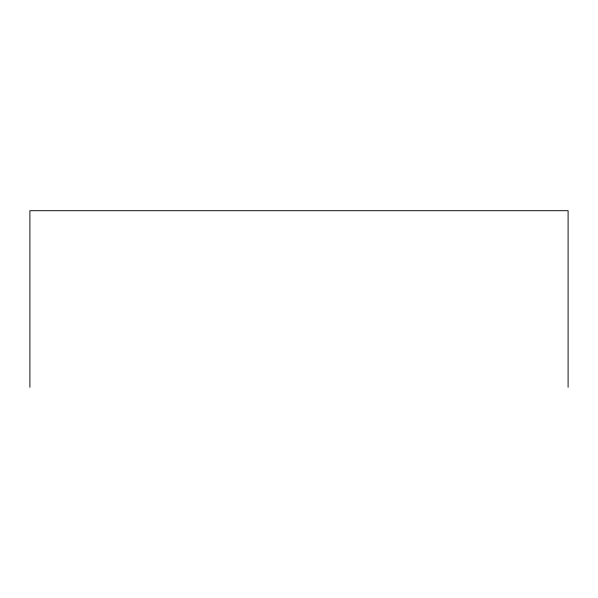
<?xml version="1.0" encoding="UTF-8"?>
<svg xmlns="http://www.w3.org/2000/svg" width="598" height="598" viewBox="0 0 598 598"><rect width="100%" height="100%" fill="white"/><g stroke="black" fill="none" stroke-linecap="round" stroke-linejoin="round"><path stroke-width="0.9" d="M568.1 387.302L568.1 210.698L29.9 210.698L29.9 387.302"/></g></svg>
